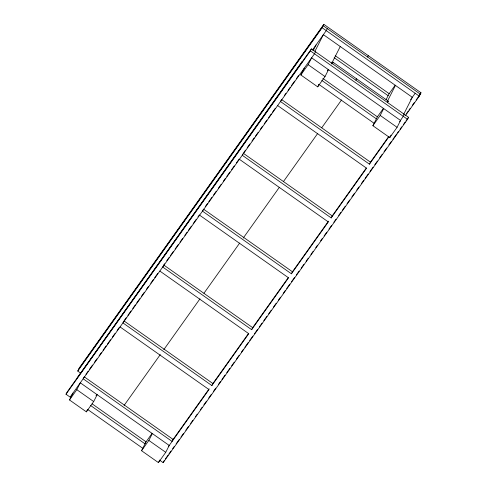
<?xml version="1.0" encoding="UTF-8"?>
<svg xmlns="http://www.w3.org/2000/svg" width="487" height="487" viewBox="0 0 487 487"><rect width="100%" height="100%" fill="white"/><g stroke="black" fill="none" stroke-linecap="round" stroke-linejoin="round"><path stroke-width="0.73" d="M315.515 51.774L314.492 53.789L70.104 397.118L66.001 394.227L67.023 392.212L311.406 48.883L408.55 117.306L407.528 119.321L163.145 462.65L159.626 460.172M80.684 373.133L77.75 371.064L79.472 367.679L323.855 24.35L420.999 92.773L419.283 96.158L405.604 115.37M77.208 377.906L301.922 61.819L301.228 63.188M97.163 394.701L93.681 401.562L86.363 411.85L69.489 399.961L72.971 393.094M69.489 399.961L76.806 389.679L80.288 382.812L169.22 445.453L165.738 452.32L158.421 462.601L141.547 450.719L146.051 441.837L92.104 403.839M83.831 377.449L83.155 378.789L172.088 441.429L173.11 439.414L84.172 376.774M86.363 411.85L87.63 409.348M164.606 263.777L162.707 267.028L251.639 329.669L288.554 277.815L199.615 215.175M242.94 153.929L242.258 155.268L331.19 217.908L366.577 168.198L277.639 105.557M66.001 394.227L310.389 50.898L311.406 48.883M77.75 371.064L322.138 27.735L323.855 24.35M328.5 69.696L325.018 76.562L317.701 86.844L300.826 74.961L304.308 68.095M313.385 50.21L316.057 44.932M300.826 74.961L308.143 64.68L311.625 57.813L400.564 120.453L397.075 127.32L389.758 137.602L372.884 125.713L377.388 116.837L383.415 108.37M314.998 51.172L323.38 34.65L412.312 97.29L403.595 114.475M327.264 28.611L326.241 30.626L312.319 50.191M317.701 86.844L318.967 84.348M331.556 63.675L340.255 46.539M332.39 63.663L333.084 62.287L388.267 101.156L387.573 102.532M141.547 450.719L148.864 440.437L152.346 433.57M158.421 462.601L159.687 460.105M355.875 80.203L356.569 78.833M367.624 57.046L368.324 55.67M163.145 462.65L164.168 460.635M212.886 383.537L123.948 320.896L122.931 322.911L211.863 385.552L212.886 383.537L248.48 333.528M251.639 329.669L252.662 327.654L288.255 277.651M292.437 271.776L203.505 209.136L202.482 211.151L291.415 273.791L292.437 271.776L328.469 221.153M386.112 99.64L389.137 93.674L395.17 85.207M372.884 125.713L380.201 115.431L383.689 108.571M387.415 101.223L395.438 85.408M331.19 217.908L332.213 215.893L366.285 168.027M370.461 162.165L281.529 99.525L280.506 101.533L369.438 164.174L370.461 162.165L388.784 136.421M389.758 137.602L391.024 135.106M404.447 114.415L399.699 121.665M78.772 369.055L323.161 25.726L420.305 94.143L416.148 99.981M85.931 374.308L88.129 371.222M89.45 369.365L92.524 365.049M94.283 362.578L96.919 358.87M99.117 355.784L101.314 352.698M103.067 350.232L106.148 345.91M107.463 344.059L110.543 339.737M112.296 337.266L114.932 333.565M117.13 330.472L119.327 327.386M124.392 320.276L126.145 317.81M127.904 315.339L130.979 311.016M132.738 308.551L135.374 304.844M136.695 302.993L139.769 298.671M141.528 296.199L144.164 292.498M146.362 289.412L148.559 286.326M150.757 283.239L153.393 279.532M154.708 277.681L157.788 273.359M166.804 260.691L169.001 257.605M170.316 255.754L173.396 251.432M175.15 248.967L178.23 244.644M179.983 242.173L182.625 238.472M184.817 235.385L187.014 232.293M188.335 230.442L191.409 226.12M193.169 223.655L196.243 219.333M198.002 216.861L199.323 215.011M205.258 206.665L207.456 203.578M208.777 201.728L211.851 197.405M213.61 194.934L216.246 191.233M218.444 188.146L221.08 184.439M223.277 181.353L225.475 178.266M226.796 176.416L229.87 172.094M231.629 169.622L234.265 165.921M236.463 162.835L239.099 159.127M243.713 152.638L245.466 150.185M247.213 147.731L249.831 144.049M252.016 140.98L254.202 137.912M255.511 136.074L258.134 132.391M260.314 129.323L262.499 126.255M264.246 123.795L266.87 120.112M268.617 117.659L271.235 113.976M272.55 112.138L275.167 108.455M284.578 95.233L285.887 93.394M288.073 90.326L290.252 87.264M291.561 85.426L294.617 81.134M296.358 78.687L298.537 75.619M331.854 64.01L333.084 62.287M96.03 395.712L96.895 394.5M327.374 70.706L328.232 69.501M124.1 405.428L160.272 354.609M163.796 349.654L199.968 298.835M203.943 293.259L239.671 243.062M243.202 238.1L279.374 187.282M283.343 181.706L317.755 133.365M321.724 127.789L341.576 99.902M387.451 102.307L388.267 101.156M144.822 443.56L152.078 433.369M410.59 99.713L415.174 93.267M172.288 440.565L209.142 388.796M168.362 446.664L208.996 389.576L120.064 326.935M211.863 385.552L248.778 333.692L159.839 271.052M291.415 273.791L328.329 221.932L239.391 159.292M369.438 164.174L389.07 136.597M419.678 94.63L420.999 92.773M406.377 113.715L408.076 111.322M408.891 110.178L410.121 108.449M412.27 105.429L414.425 102.404M165.44 458.845L167.985 455.272M168.831 454.079L170.955 451.102M172.654 448.716L174.352 446.329M176.111 443.858L179.198 439.524M180.957 437.046L183.599 433.333M185.803 430.24L188.445 426.527M190.648 423.428L192.852 420.336M195.494 416.622L197.259 414.145M200.34 409.817L202.105 407.339M203.864 404.861L206.512 401.148M208.71 398.056L211.358 394.342M213.556 391.25L215.759 388.151M218.401 384.438L220.605 381.345M221.926 379.489L225.012 375.154M226.778 372.683L229.858 368.349M231.623 365.871L234.265 362.158M236.469 359.065L239.111 355.352M241.315 352.253L243.518 349.161M244.839 347.304L248.364 342.355M249.685 340.498L252.765 336.164M254.531 333.686L257.611 329.358M259.376 326.88L262.018 323.167M263.784 320.689L266.864 316.361M268.629 313.884L271.271 310.17M273.475 307.078L276.117 303.358M278.32 300.266L280.524 297.173M283.166 293.46L285.37 290.362M286.691 288.505L289.771 284.177M291.536 281.699L294.617 277.365M296.382 274.893L299.024 271.18M301.228 268.081L303.87 264.368M306.073 261.276L308.277 258.183M310.919 254.47L313.123 251.371M315.765 247.658L317.53 245.186M320.61 240.852L322.376 238.374M324.135 235.897L326.777 232.183M328.981 229.091L331.623 225.378M333.826 222.285L336.03 219.187M338.672 215.473L340.876 212.381M342.197 210.524L345.283 206.19M347.042 203.718L349.69 200.005M351.888 196.906L354.536 193.193M356.74 190.1L358.937 187.008M361.585 183.295L363.783 180.196M365.11 178.339L368.19 174.011M369.956 171.534L373.036 167.199M374.801 164.722L377.443 161.008M379.647 157.916L382.289 154.202M384.048 151.725L386.696 148.011M388.9 144.919L391.542 141.206M392.863 139.349L396.735 133.913M397.55 132.762L398.372 131.612M400.064 129.225L401.763 126.845M403.461 124.459L405.16 122.073M406.006 120.886L408.55 117.306M322.138 27.735L419.283 96.158M335.196 55.676L389.137 93.674M334.173 57.691L388.121 95.689M331.854 62.099L333.096 62.975M310.389 50.898L407.528 119.321M308.143 64.68L325.018 76.562M380.201 115.431L397.075 127.32M322.826 78.401L377.388 116.837M321.804 80.416L376.366 118.852M318.857 84.385L374.211 123.369M243.281 153.253L332.213 215.893M163.729 265.013L252.662 327.654M76.806 389.679L93.681 401.562M148.864 440.437L165.738 452.32M90.466 405.415L145.029 443.852M87.52 409.384L142.868 448.369"/></g></svg>
